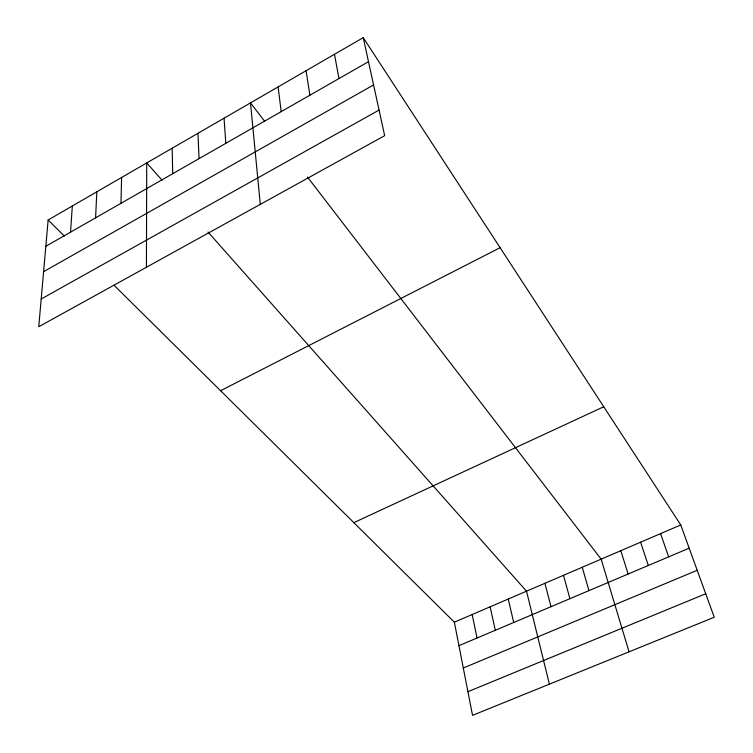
<?xml version="1.0" encoding="UTF-8"?>
<svg xmlns="http://www.w3.org/2000/svg" width="753" height="753" viewBox="0 0 753 753"><rect width="100%" height="100%" fill="white"/><g stroke="black" fill="none" stroke-linecap="round" stroke-linejoin="round"><path stroke-width="1.13" d="M146.43 267.249L146.731 162.93L162.027 180.174M120.96 203.319L121.619 177.473M95.593 217.833L96.817 191.817M70.547 232.159L72.326 205.993M48.136 219.989L38.761 326.727L384.661 135.662L363.238 37.65L48.136 219.989L64.363 236.056M45.82 246.306L368.49 61.68M43.589 271.692L373.573 84.938M41.199 299.007L379.07 110.07M220.573 390.713L500.105 247.699M353.825 522.638L603.746 406.761M454.36 622.176L680.759 524.954L714.239 617.244L472.536 715.35L454.36 622.176L114.042 285.246M458.944 645.679L689.183 548.175M463.302 668.015L697.203 570.285M467.924 691.687L705.721 593.75M208.016 232.037L526.516 591.199L549.398 684.157M264.736 121.412L250.495 102.888L260.293 204.355M307.497 177.059L601.139 559.15L629.066 651.816M363.238 37.65L680.759 524.954M660.588 533.613L668.655 556.872M640.596 542.198L648.314 565.484M620.783 550.707L628.153 574.021M582.248 567.263L588.95 590.625M563.508 575.311L569.899 598.691M544.927 583.283L551.008 606.692M508.247 599.04L513.715 622.486M490.137 606.814L495.305 630.28M472.178 614.533L477.044 638.017M334.473 54.301L338.982 78.566M306.094 70.716L309.888 95.217M278.111 86.915L281.198 111.632M224.046 118.193L225.815 143.324M197.945 133.3L199.074 158.619M172.173 148.209L172.701 173.717"/></g></svg>
